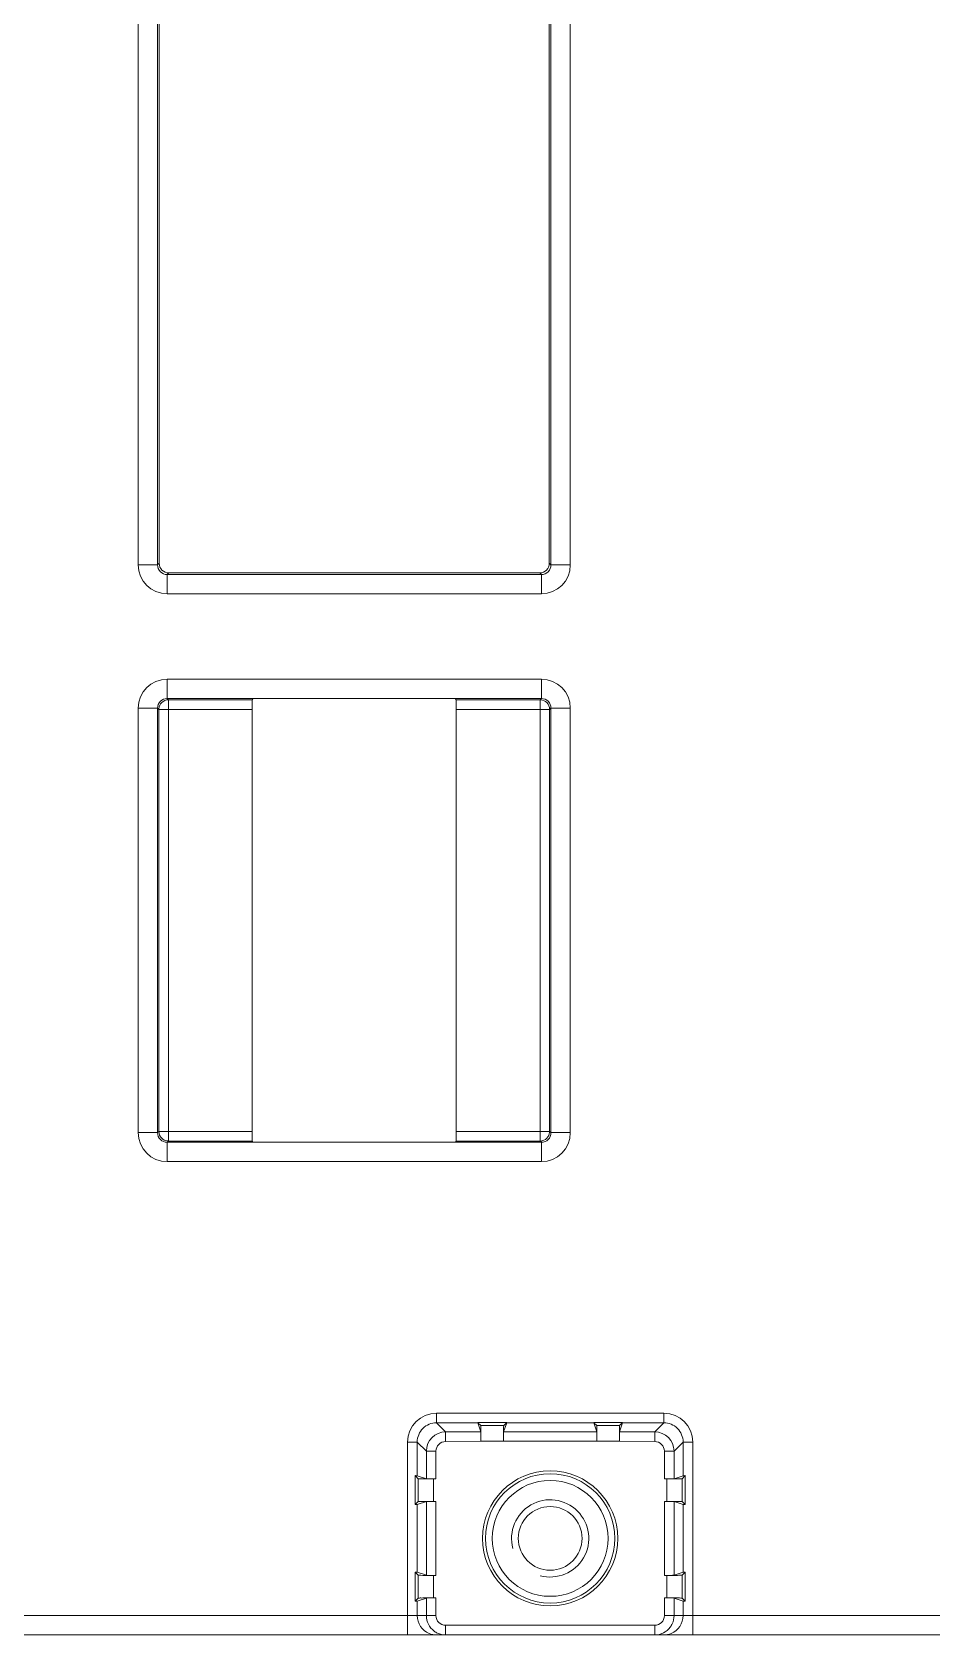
# Model space of a CAD drawing. Header units: millimetres. Extents: x 33157 to 59611, y -29750 to 1750.
# Drawn here: x 54997.2 to 55043.8, y 12.4 to 95.4 of the extents above; entities that cross this region are included whole.
import ezdxf

# ---------------------------------------------------------------- set-up
doc = ezdxf.new("R2010")
doc.units = ezdxf.units.MM
doc.layers.get('0').update_dxf_attribs({"lineweight": 18})

msp = doc.modelspace()

# ---------------------------------------------------------------- linework, layer by layer
at = {"lineweight": 9}
for p, q in [((55002.659, 122.608), (55002.659, 67.776)), ((55003.659, 122.608), (55003.659, 67.776)), ((55003.744, 122.523), (55003.744, 67.861)), ((55023.956, 122.523), (55023.956, 67.861)), ((55024.042, 122.608), (55024.042, 67.776)), ((55025.042, 122.608), (55025.042, 67.776)), ((55004.159, 67.276), (55004.159, 66.276)), ((55023.542, 67.276), (55023.542, 66.276)), ((55004.159, 61.858), (55004.159, 60.858)), ((55023.542, 61.858), (55023.542, 60.858)), ((55004.227, 60.79), (55004.227, 37.944)), ((55023.473, 60.79), (55023.473, 37.944)), ((55002.659, 60.358), (55002.659, 38.376)), ((55003.659, 60.358), (55003.659, 38.376)), ((55003.727, 60.29), (55003.727, 38.444)), ((55008.563, 60.29), (55008.563, 38.444)), ((55019.137, 60.29), (55019.137, 38.444)), ((55023.973, 60.29), (55023.973, 38.444)), ((55024.042, 60.358), (55024.042, 38.376)), ((55025.042, 60.358), (55025.042, 38.376)), ((55004.159, 37.876), (55004.159, 36.876)), ((55023.542, 37.876), (55023.542, 36.876)), ((55018.113, 23.854), (55018.113, 23.354)), ((55029.888, 23.854), (55029.888, 23.354)), ((55018.585, 22.882), (55018.585, 22.382)), ((55029.416, 22.882), (55029.416, 22.382)), ((55016.613, 22.355), (55016.613, 12.367)), ((55017.113, 22.355), (55017.113, 20.613)), ((55017.585, 21.883), (55017.585, 20.455)), ((55018.085, 21.883), (55018.085, 20.451)), ((55029.916, 21.883), (55029.916, 20.451)), ((55030.415, 21.883), (55030.415, 20.455)), ((55030.887, 22.355), (55030.887, 20.613)), ((55031.387, 22.355), (55031.387, 12.367)), ((55017.002, 20.615), (55017.002, 19.119)), ((55017.159, 20.458), (55017.159, 19.276)), ((55017.959, 20.451), (55017.959, 19.283)), ((55030.041, 20.451), (55030.041, 19.283)), ((55030.841, 20.458), (55030.841, 19.276)), ((55030.999, 20.615), (55030.999, 19.119)), ((55017.113, 19.121), (55017.113, 15.613)), ((55017.585, 19.279), (55017.585, 15.455)), ((55018.085, 19.283), (55018.085, 15.451)), ((55029.916, 19.283), (55029.916, 15.451)), ((55030.415, 19.279), (55030.415, 15.455)), ((55030.887, 19.121), (55030.887, 15.613)), ((55017.002, 15.615), (55017.002, 14.119)), ((55017.159, 15.458), (55017.159, 14.276)), ((55017.959, 15.451), (55017.959, 14.283)), ((55030.041, 15.451), (55030.041, 14.283)), ((55030.841, 15.458), (55030.841, 14.276)), ((55030.999, 15.615), (55030.999, 14.119)), ((55017.113, 14.121), (55017.113, 13.367)), ((55017.585, 14.279), (55017.585, 13.367)), ((55018.085, 14.283), (55018.085, 13.367)), ((55029.916, 14.283), (55029.916, 13.367)), ((55030.415, 14.279), (55030.415, 13.367)), ((55030.887, 14.121), (55030.887, 13.367)), ((55018.585, 12.867), (55018.585, 12.367)), ((55029.415, 12.867), (55029.415, 12.367))]:
    msp.add_line(p, q, dxfattribs=at)
for points in [[(55002.659, 67.776), (55002.659, 67.776), (55003.659, 67.776), (55003.659, 67.776)], [(55002.659, 67.776), (55002.659, 66.947), (55003.33, 66.276), (55004.159, 66.276)], [(55003.744, 67.861), (55003.744, 67.861), (55003.659, 67.776), (55003.659, 67.776)], [(55003.744, 67.861), (55003.744, 67.585), (55003.968, 67.361), (55004.244, 67.361)], [(55023.542, 67.276), (55023.542, 67.276), (55004.159, 67.276), (55004.159, 67.276)], [(55023.456, 67.361), (55023.456, 67.361), (55004.244, 67.361), (55004.244, 67.361)], [(55004.244, 67.361), (55004.244, 67.361), (55004.159, 67.276), (55004.159, 67.276)], [(55023.456, 67.361), (55023.732, 67.361), (55023.956, 67.585), (55023.956, 67.861)], [(55023.456, 67.361), (55023.456, 67.361), (55023.542, 67.276), (55023.542, 67.276)], [(55023.542, 66.276), (55024.37, 66.276), (55025.041, 66.947), (55025.042, 67.776)], [(55023.956, 67.861), (55023.956, 67.861), (55024.042, 67.776), (55024.042, 67.776)], [(55025.042, 67.776), (55025.042, 67.776), (55024.042, 67.776), (55024.042, 67.776)], [(55023.542, 66.276), (55023.542, 66.276), (55004.159, 66.276), (55004.159, 66.276)], [(55004.159, 61.858), (55003.33, 61.858), (55002.659, 61.187), (55002.659, 60.358)], [(55004.159, 61.858), (55004.159, 61.858), (55023.542, 61.858), (55023.542, 61.858)], [(55025.042, 60.358), (55025.041, 61.187), (55024.37, 61.858), (55023.542, 61.858)], [(55003.874, 60.644), (55003.795, 60.565), (55003.742, 60.454), (55003.73, 60.344)], [(55004.227, 60.79), (55004.099, 60.79), (55003.964, 60.734), (55003.874, 60.644)], [(55004.159, 60.858), (55004.159, 60.858), (55023.542, 60.858), (55023.542, 60.858)], [(55004.227, 60.79), (55004.227, 60.79), (55004.159, 60.858), (55004.159, 60.858)], [(55008.568, 60.79), (55008.568, 60.79), (55004.227, 60.79), (55004.227, 60.79)], [(55008.568, 60.79), (55008.565, 60.788), (55008.563, 60.565), (55008.563, 60.29)], [(55008.568, 60.79), (55008.568, 60.79), (55008.598, 60.821), (55008.598, 60.821)], [(55019.133, 60.79), (55019.133, 60.79), (55019.102, 60.821), (55019.102, 60.821)], [(55023.473, 60.79), (55023.473, 60.79), (55019.133, 60.79), (55019.133, 60.79)], [(55019.137, 60.29), (55019.137, 60.565), (55019.135, 60.788), (55019.133, 60.79)], [(55023.542, 60.858), (55023.542, 60.858), (55023.473, 60.79), (55023.473, 60.79)], [(55023.527, 60.787), (55023.509, 60.789), (55023.491, 60.79), (55023.473, 60.79)], [(55023.827, 60.644), (55023.749, 60.722), (55023.637, 60.775), (55023.527, 60.787)], [(55023.973, 60.29), (55023.973, 60.418), (55023.917, 60.553), (55023.827, 60.644)], [(55002.659, 60.358), (55002.659, 60.358), (55003.659, 60.358), (55003.659, 60.358)], [(55003.727, 60.29), (55003.727, 60.29), (55003.659, 60.358), (55003.659, 60.358)], [(55003.727, 60.29), (55003.727, 60.29), (55008.563, 60.29), (55008.563, 60.29)], [(55003.73, 60.344), (55003.728, 60.326), (55003.727, 60.308), (55003.727, 60.29)], [(55023.973, 60.29), (55023.973, 60.29), (55019.137, 60.29), (55019.137, 60.29)], [(55024.042, 60.358), (55024.042, 60.358), (55023.973, 60.29), (55023.973, 60.29)], [(55025.042, 60.358), (55025.042, 60.358), (55024.042, 60.358), (55024.042, 60.358)], [(55002.659, 38.376), (55002.659, 38.376), (55003.659, 38.376), (55003.659, 38.376)], [(55002.659, 38.376), (55002.659, 37.547), (55003.33, 36.876), (55004.159, 36.876)], [(55003.727, 38.444), (55003.727, 38.444), (55003.659, 38.376), (55003.659, 38.376)], [(55003.727, 38.444), (55003.727, 38.444), (55008.563, 38.444), (55008.563, 38.444)], [(55003.727, 38.444), (55003.727, 38.316), (55003.783, 38.18), (55003.874, 38.09)], [(55008.563, 38.444), (55008.563, 38.169), (55008.565, 37.946), (55008.568, 37.944)], [(55019.137, 38.444), (55019.137, 38.444), (55023.973, 38.444), (55023.973, 38.444)], [(55019.133, 37.944), (55019.135, 37.946), (55019.137, 38.169), (55019.137, 38.444)], [(55023.542, 36.876), (55024.37, 36.876), (55025.041, 37.547), (55025.042, 38.376)], [(55023.827, 38.09), (55023.905, 38.169), (55023.959, 38.28), (55023.97, 38.39)], [(55023.97, 38.39), (55023.972, 38.408), (55023.973, 38.426), (55023.973, 38.444)], [(55023.973, 38.444), (55023.973, 38.444), (55024.042, 38.376), (55024.042, 38.376)], [(55025.042, 38.376), (55025.042, 38.376), (55024.042, 38.376), (55024.042, 38.376)], [(55003.874, 38.09), (55003.952, 38.012), (55004.063, 37.959), (55004.174, 37.947)], [(55023.542, 37.876), (55023.542, 37.876), (55004.159, 37.876), (55004.159, 37.876)], [(55004.227, 37.944), (55004.227, 37.944), (55004.159, 37.876), (55004.159, 37.876)], [(55004.174, 37.947), (55004.191, 37.945), (55004.209, 37.944), (55004.227, 37.944)], [(55004.227, 37.944), (55004.227, 37.944), (55008.568, 37.944), (55008.568, 37.944)], [(55008.568, 37.944), (55008.568, 37.944), (55008.598, 37.913), (55008.598, 37.913)], [(55019.133, 37.944), (55019.133, 37.944), (55019.102, 37.913), (55019.102, 37.913)], [(55019.133, 37.944), (55019.133, 37.944), (55023.473, 37.944), (55023.473, 37.944)], [(55023.473, 37.944), (55023.601, 37.944), (55023.737, 38), (55023.827, 38.09)], [(55023.473, 37.944), (55023.473, 37.944), (55023.542, 37.876), (55023.542, 37.876)], [(55023.542, 36.876), (55023.542, 36.876), (55004.159, 36.876), (55004.159, 36.876)], [(55018.113, 23.854), (55017.284, 23.854), (55016.613, 23.183), (55016.613, 22.355)], [(55029.888, 23.854), (55029.888, 23.854), (55018.113, 23.854), (55018.113, 23.854)], [(55020.254, 23.354), (55020.254, 23.354), (55018.113, 23.354), (55018.113, 23.354)], [(55018.585, 22.882), (55018.585, 22.882), (55018.113, 23.354), (55018.113, 23.354)], [(55021.747, 23.363), (55021.747, 23.363), (55020.254, 23.363), (55020.254, 23.363)], [(55020.254, 23.363), (55020.254, 23.363), (55020.254, 23.363), (55020.254, 23.363)], [(55020.409, 23.208), (55020.409, 23.208), (55020.254, 23.358), (55020.254, 23.358)], [(55020.254, 23.354), (55020.254, 23.354), (55020.412, 22.882), (55020.412, 22.882)], [(55021.746, 23.354), (55021.746, 23.354), (55021.589, 22.882), (55021.589, 22.882)], [(55021.591, 23.208), (55021.591, 23.208), (55021.747, 23.363), (55021.747, 23.363)], [(55026.254, 23.354), (55026.254, 23.354), (55021.746, 23.354), (55021.746, 23.354)], [(55027.747, 23.363), (55027.747, 23.363), (55026.254, 23.363), (55026.254, 23.363)], [(55026.254, 23.363), (55026.254, 23.363), (55026.254, 23.363), (55026.254, 23.363)], [(55026.409, 23.208), (55026.409, 23.208), (55026.254, 23.358), (55026.254, 23.358)], [(55026.254, 23.354), (55026.254, 23.354), (55026.412, 22.882), (55026.412, 22.882)], [(55027.746, 23.354), (55027.746, 23.354), (55027.589, 22.882), (55027.589, 22.882)], [(55027.591, 23.208), (55027.591, 23.208), (55027.747, 23.363), (55027.747, 23.363)], [(55029.888, 23.354), (55029.888, 23.354), (55027.746, 23.354), (55027.746, 23.354)], [(55029.416, 22.882), (55029.416, 22.882), (55029.888, 23.354), (55029.888, 23.354)], [(55031.387, 22.355), (55031.387, 23.183), (55030.716, 23.854), (55029.888, 23.854)], [(55018.585, 22.882), (55018.033, 22.882), (55017.585, 22.435), (55017.585, 21.883)], [(55020.412, 22.882), (55020.412, 22.882), (55018.585, 22.882), (55018.585, 22.882)], [(55021.591, 23.208), (55021.591, 23.208), (55020.409, 23.208), (55020.409, 23.208)], [(55026.412, 22.882), (55026.412, 22.882), (55021.589, 22.882), (55021.589, 22.882)], [(55027.591, 23.208), (55027.591, 23.208), (55026.409, 23.208), (55026.409, 23.208)], [(55029.416, 22.882), (55029.416, 22.882), (55027.589, 22.882), (55027.589, 22.882)], [(55030.415, 21.883), (55030.415, 22.435), (55029.968, 22.882), (55029.416, 22.882)], [(55016.613, 22.355), (55016.613, 22.355), (55017.113, 22.355), (55017.113, 22.355)], [(55017.585, 21.883), (55017.585, 21.883), (55017.113, 22.355), (55017.113, 22.355)], [(55018.085, 21.883), (55018.085, 21.883), (55017.585, 21.883), (55017.585, 21.883)], [(55020.416, 22.395), (55020.416, 22.395), (55018.585, 22.382), (55018.585, 22.382)], [(55027.584, 22.395), (55027.584, 22.395), (55020.416, 22.395), (55020.416, 22.395)], [(55029.416, 22.382), (55029.416, 22.382), (55027.584, 22.395), (55027.584, 22.395)], [(55029.916, 21.883), (55029.916, 21.883), (55030.415, 21.883), (55030.415, 21.883)], [(55030.415, 21.883), (55030.415, 21.883), (55030.887, 22.355), (55030.887, 22.355)], [(55031.387, 22.355), (55031.387, 22.355), (55030.887, 22.355), (55030.887, 22.355)], [(55017.159, 20.458), (55017.159, 20.458), (55017.002, 20.615), (55017.002, 20.615)], [(55017.113, 20.613), (55017.11, 20.614), (55017.071, 20.615), (55017.002, 20.615)], [(55017.113, 20.613), (55017.113, 20.613), (55017.585, 20.455), (55017.585, 20.455)], [(55017.159, 20.458), (55017.163, 20.454), (55017.52, 20.451), (55017.959, 20.451)], [(55017.585, 20.455), (55017.592, 20.453), (55017.814, 20.451), (55018.085, 20.451)], [(55018.085, 20.451), (55018.085, 20.451), (55017.959, 20.451), (55017.959, 20.451)], [(55029.916, 20.451), (55029.916, 20.451), (55030.041, 20.451), (55030.041, 20.451)], [(55030.887, 20.613), (55030.887, 20.613), (55030.415, 20.455), (55030.415, 20.455)], [(55030.841, 20.458), (55030.841, 20.458), (55030.999, 20.615), (55030.999, 20.615)], [(55030.999, 20.615), (55030.929, 20.615), (55030.89, 20.614), (55030.887, 20.613)], [(55017.159, 19.276), (55017.159, 19.276), (55017.002, 19.119), (55017.002, 19.119)], [(55017.002, 19.119), (55017.071, 19.119), (55017.11, 19.12), (55017.113, 19.121)], [(55017.113, 19.121), (55017.113, 19.121), (55017.585, 19.279), (55017.585, 19.279)], [(55018.085, 19.283), (55018.085, 19.283), (55017.959, 19.283), (55017.959, 19.283)], [(55029.916, 19.283), (55029.916, 19.283), (55030.041, 19.283), (55030.041, 19.283)], [(55030.415, 19.279), (55030.408, 19.281), (55030.187, 19.283), (55029.916, 19.283)], [(55030.841, 19.276), (55030.838, 19.28), (55030.48, 19.283), (55030.041, 19.283)], [(55030.887, 19.121), (55030.887, 19.121), (55030.415, 19.279), (55030.415, 19.279)], [(55030.841, 19.276), (55030.841, 19.276), (55030.999, 19.119), (55030.999, 19.119)], [(55030.887, 19.121), (55030.89, 19.12), (55030.929, 19.119), (55030.999, 19.119)], [(55017.159, 15.458), (55017.159, 15.458), (55017.002, 15.615), (55017.002, 15.615)], [(55017.113, 15.613), (55017.11, 15.614), (55017.071, 15.615), (55017.002, 15.615)], [(55017.113, 15.613), (55017.113, 15.613), (55017.585, 15.455), (55017.585, 15.455)], [(55017.159, 15.458), (55017.163, 15.454), (55017.52, 15.451), (55017.959, 15.451)], [(55017.585, 15.455), (55017.592, 15.453), (55017.814, 15.451), (55018.085, 15.451)], [(55018.085, 15.451), (55018.085, 15.451), (55017.959, 15.451), (55017.959, 15.451)], [(55029.916, 15.451), (55029.916, 15.451), (55030.041, 15.451), (55030.041, 15.451)], [(55030.887, 15.613), (55030.887, 15.613), (55030.415, 15.455), (55030.415, 15.455)], [(55030.841, 15.458), (55030.841, 15.458), (55030.999, 15.615), (55030.999, 15.615)], [(55030.999, 15.615), (55030.929, 15.615), (55030.89, 15.614), (55030.887, 15.613)], [(55017.159, 14.276), (55017.159, 14.276), (55017.002, 14.119), (55017.002, 14.119)], [(55017.002, 14.119), (55017.071, 14.119), (55017.11, 14.12), (55017.113, 14.121)], [(55017.113, 14.121), (55017.113, 14.121), (55017.585, 14.279), (55017.585, 14.279)], [(55018.085, 14.283), (55018.085, 14.283), (55017.959, 14.283), (55017.959, 14.283)], [(55029.916, 14.283), (55029.916, 14.283), (55030.041, 14.283), (55030.041, 14.283)], [(55030.415, 14.279), (55030.408, 14.281), (55030.187, 14.283), (55029.916, 14.283)], [(55030.841, 14.276), (55030.838, 14.28), (55030.48, 14.283), (55030.041, 14.283)], [(55030.887, 14.121), (55030.887, 14.121), (55030.415, 14.279), (55030.415, 14.279)], [(55030.841, 14.276), (55030.841, 14.276), (55030.999, 14.119), (55030.999, 14.119)], [(55030.887, 14.121), (55030.89, 14.12), (55030.929, 14.119), (55030.999, 14.119)], [(54975.916, 13.367), (54975.916, 13.367), (55018.085, 13.367), (55018.085, 13.367)], [(55017.113, 13.367), (55017.113, 12.963), (55017.357, 12.598), (55017.73, 12.443)], [(55017.585, 13.367), (55017.585, 13.051), (55017.734, 12.754), (55017.987, 12.565)], [(55018.085, 13.367), (55018.085, 13.091), (55018.309, 12.867), (55018.585, 12.867)], [(55029.415, 12.867), (55029.692, 12.867), (55029.916, 13.091), (55029.916, 13.367)], [(55029.916, 13.367), (55029.916, 13.367), (55063.085, 13.367), (55063.085, 13.367)], [(55030.27, 12.443), (55030.644, 12.598), (55030.887, 12.963), (55030.887, 13.367)], [(55030.323, 12.946), (55030.383, 13.076), (55030.415, 13.223), (55030.415, 13.367)], [(55017.987, 12.565), (55018.042, 12.524), (55018.102, 12.489), (55018.164, 12.46)], [(55018.164, 12.46), (55018.295, 12.399), (55018.441, 12.367), (55018.585, 12.367)], [(55018.585, 12.867), (55018.585, 12.867), (55029.415, 12.867), (55029.415, 12.867)], [(55029.415, 12.367), (55029.731, 12.367), (55030.028, 12.516), (55030.217, 12.769)], [(55030.217, 12.769), (55030.258, 12.824), (55030.294, 12.884), (55030.323, 12.946)], [(54962.613, 12.367), (54962.613, 12.367), (55225.5, 12.367), (55225.5, 12.367)], [(55017.73, 12.443), (55017.85, 12.393), (55017.983, 12.367), (55018.113, 12.367)], [(55030.27, 12.443), (55030.15, 12.393), (55030.018, 12.367), (55029.888, 12.367)]]:
    msp.add_open_spline(points, degree=3, dxfattribs=at)
for points, knots in [([(55003.659, 67.776), (55003.659, 67.643), (55003.712, 67.516), (55003.805, 67.422), (55003.899, 67.328), (55004.026, 67.276), (55004.159, 67.276)], [0, 0, 0, 0, 171578.886002, 171578.886002, 171578.886002, 343157.772004, 343157.772004, 343157.772004, 343157.772004]), ([(55023.542, 67.276), (55023.674, 67.276), (55023.801, 67.328), (55023.895, 67.422), (55023.989, 67.516), (55024.042, 67.643), (55024.042, 67.776)], [0, 0, 0, 0, 171641.539169, 171641.539169, 171641.539169, 343283.078337, 343283.078337, 343283.078337, 343283.078337]), ([(55004.159, 60.858), (55004.026, 60.858), (55003.899, 60.806), (55003.805, 60.712), (55003.712, 60.618), (55003.659, 60.491), (55003.659, 60.358)], [0, 0, 0, 0, 171589.412294, 171589.412294, 171589.412294, 343178.824588, 343178.824588, 343178.824588, 343178.824588]), ([(55024.042, 60.358), (55024.042, 60.491), (55023.989, 60.618), (55023.895, 60.712), (55023.801, 60.806), (55023.674, 60.858), (55023.542, 60.858)], [0, 0, 0, 0, 171652.065674, 171652.065674, 171652.065674, 343304.131348, 343304.131348, 343304.131348, 343304.131348]), ([(55003.659, 38.376), (55003.659, 38.243), (55003.712, 38.116), (55003.805, 38.022), (55003.899, 37.928), (55004.026, 37.876), (55004.159, 37.876)], [0, 0, 0, 0, 171624.706406, 171624.706406, 171624.706406, 343249.412812, 343249.412812, 343249.412812, 343249.412812]), ([(55023.542, 37.876), (55023.674, 37.876), (55023.801, 37.928), (55023.895, 38.022), (55023.989, 38.116), (55024.042, 38.243), (55024.042, 38.376)], [0, 0, 0, 0, 171687.359532, 171687.359532, 171687.359532, 343374.719064, 343374.719064, 343374.719064, 343374.719064]), ([(55018.113, 23.354), (55017.847, 23.354), (55017.593, 23.249), (55017.406, 23.062), (55017.218, 22.874), (55017.113, 22.62), (55017.113, 22.355)], [0, 0, 0, 0, 171690.150668, 171690.150668, 171690.150668, 343380.301335, 343380.301335, 343380.301335, 343380.301335]), ([(55030.887, 22.355), (55030.888, 22.62), (55030.782, 22.874), (55030.595, 23.062), (55030.407, 23.249), (55030.153, 23.354), (55029.888, 23.354)], [0, 0, 0, 0, 171731.210886, 171731.210886, 171731.210886, 343462.421773, 343462.421773, 343462.421773, 343462.421773]), ([(55020.416, 22.395), (55020.416, 22.498), (55020.416, 22.601), (55020.416, 22.704), (55020.415, 22.75), (55020.415, 22.797), (55020.415, 22.844), (55020.415, 22.885), (55020.415, 22.926), (55020.414, 22.967), (55020.414, 23), (55020.413, 23.034), (55020.413, 23.068), (55020.413, 23.094), (55020.414, 23.12), (55020.412, 23.144), (55020.41, 23.159), (55020.408, 23.174), (55020.41, 23.191), (55020.411, 23.197), (55020.413, 23.204), (55020.409, 23.208)], [0, 0, 0, 0, 143917.873347, 143917.873347, 143917.873347, 287835.746693, 287835.746693, 287835.746693, 431753.62004, 431753.62004, 431753.62004, 575671.493387, 575671.493387, 575671.493387, 719589.366734, 719589.366734, 719589.366734, 863507.24008, 863507.24008, 863507.24008, 1007425.113427, 1007425.113427, 1007425.113427, 1007425.113427]), ([(55020.416, 22.395), (55020.416, 22.457), (55020.415, 22.518), (55020.416, 22.579), (55020.416, 22.632), (55020.417, 22.684), (55020.415, 22.736), (55020.413, 22.771), (55020.411, 22.806), (55020.413, 22.842), (55020.414, 22.855), (55020.416, 22.869), (55020.412, 22.882)], [0, 0, 0, 0, 152252.010196, 152252.010196, 152252.010196, 304504.020393, 304504.020393, 304504.020393, 456756.030589, 456756.030589, 456756.030589, 609008.040786, 609008.040786, 609008.040786, 609008.040786]), ([(55021.591, 23.208), (55021.587, 23.204), (55021.589, 23.197), (55021.59, 23.191), (55021.593, 23.174), (55021.59, 23.159), (55021.589, 23.144), (55021.586, 23.12), (55021.587, 23.094), (55021.587, 23.068), (55021.588, 23.034), (55021.587, 23), (55021.586, 22.967), (55021.586, 22.926), (55021.586, 22.885), (55021.586, 22.844), (55021.585, 22.797), (55021.585, 22.75), (55021.585, 22.704), (55021.584, 22.601), (55021.584, 22.498), (55021.584, 22.395)], [0, 0, 0, 0, 143921.147282, 143921.147282, 143921.147282, 287842.294564, 287842.294564, 287842.294564, 431763.441846, 431763.441846, 431763.441846, 575684.589128, 575684.589128, 575684.589128, 719605.73641, 719605.73641, 719605.73641, 863526.883692, 863526.883692, 863526.883692, 1007448.030974, 1007448.030974, 1007448.030974, 1007448.030974]), ([(55021.584, 22.395), (55021.584, 22.457), (55021.585, 22.518), (55021.585, 22.579), (55021.585, 22.632), (55021.584, 22.684), (55021.586, 22.736), (55021.587, 22.771), (55021.59, 22.806), (55021.587, 22.842), (55021.586, 22.855), (55021.584, 22.869), (55021.589, 22.882)], [0, 0, 0, 0, 152255.251098, 152255.251098, 152255.251098, 304510.502196, 304510.502196, 304510.502196, 456765.753295, 456765.753295, 456765.753295, 609021.004393, 609021.004393, 609021.004393, 609021.004393]), ([(55026.416, 22.395), (55026.416, 22.498), (55026.416, 22.601), (55026.416, 22.704), (55026.415, 22.75), (55026.415, 22.797), (55026.415, 22.844), (55026.415, 22.885), (55026.415, 22.926), (55026.414, 22.967), (55026.414, 23), (55026.413, 23.034), (55026.413, 23.068), (55026.413, 23.094), (55026.414, 23.12), (55026.412, 23.144), (55026.41, 23.159), (55026.408, 23.174), (55026.41, 23.191), (55026.411, 23.197), (55026.413, 23.204), (55026.409, 23.208)], [0, 0, 0, 0, 143933.57081, 143933.57081, 143933.57081, 287867.14162, 287867.14162, 287867.14162, 431800.712431, 431800.712431, 431800.712431, 575734.283241, 575734.283241, 575734.283241, 719667.854051, 719667.854051, 719667.854051, 863601.424861, 863601.424861, 863601.424861, 1007534.995671, 1007534.995671, 1007534.995671, 1007534.995671]), ([(55026.416, 22.395), (55026.416, 22.457), (55026.415, 22.518), (55026.416, 22.579), (55026.416, 22.632), (55026.417, 22.684), (55026.415, 22.736), (55026.413, 22.771), (55026.411, 22.806), (55026.413, 22.842), (55026.414, 22.855), (55026.416, 22.869), (55026.412, 22.882)], [0, 0, 0, 0, 152268.616797, 152268.616797, 152268.616797, 304537.233594, 304537.233594, 304537.233594, 456805.850392, 456805.850392, 456805.850392, 609074.467189, 609074.467189, 609074.467189, 609074.467189]), ([(55027.591, 23.208), (55027.587, 23.204), (55027.589, 23.197), (55027.59, 23.191), (55027.593, 23.174), (55027.59, 23.159), (55027.589, 23.144), (55027.586, 23.12), (55027.587, 23.094), (55027.587, 23.068), (55027.588, 23.034), (55027.587, 23), (55027.586, 22.967), (55027.586, 22.926), (55027.586, 22.885), (55027.586, 22.844), (55027.585, 22.797), (55027.585, 22.75), (55027.585, 22.704), (55027.584, 22.601), (55027.584, 22.498), (55027.584, 22.395)], [0, 0, 0, 0, 143936.844745, 143936.844745, 143936.844745, 287873.689491, 287873.689491, 287873.689491, 431810.534236, 431810.534236, 431810.534236, 575747.378982, 575747.378982, 575747.378982, 719684.223727, 719684.223727, 719684.223727, 863621.068473, 863621.068473, 863621.068473, 1007557.913218, 1007557.913218, 1007557.913218, 1007557.913218]), ([(55027.584, 22.395), (55027.584, 22.457), (55027.585, 22.518), (55027.585, 22.579), (55027.585, 22.632), (55027.584, 22.684), (55027.586, 22.736), (55027.587, 22.771), (55027.59, 22.806), (55027.587, 22.842), (55027.586, 22.855), (55027.584, 22.869), (55027.589, 22.882)], [0, 0, 0, 0, 152271.857699, 152271.857699, 152271.857699, 304543.715398, 304543.715398, 304543.715398, 456815.573097, 456815.573097, 456815.573097, 609087.430796, 609087.430796, 609087.430796, 609087.430796]), ([(55018.585, 22.382), (55018.452, 22.382), (55018.325, 22.33), (55018.231, 22.236), (55018.137, 22.142), (55018.085, 22.015), (55018.085, 21.883)], [0, 0, 0, 0, 171694.423518, 171694.423518, 171694.423518, 343388.847036, 343388.847036, 343388.847036, 343388.847036]), ([(55029.916, 21.883), (55029.916, 22.015), (55029.863, 22.142), (55029.769, 22.236), (55029.675, 22.33), (55029.548, 22.382), (55029.416, 22.382)], [0, 0, 0, 0, 171730.383702, 171730.383702, 171730.383702, 343460.767403, 343460.767403, 343460.767403, 343460.767403]), ([(55027.5, 17.367), (55027.5, 19.3), (55025.933, 20.867), (55024, 20.867), (55022.067, 20.867), (55020.5, 19.3), (55020.5, 17.367), (55020.5, 15.434), (55022.067, 13.867), (55024, 13.867), (55025.933, 13.867), (55027.5, 15.434), (55027.5, 17.367)], [0, 0, 0, 0, 152256.332928, 152256.332928, 152256.332928, 304512.665856, 304512.665856, 304512.665856, 456768.998784, 456768.998784, 456768.998784, 609025.331712, 609025.331712, 609025.331712, 609025.331712]), ([(55027.35, 17.367), (55027.35, 19.217), (55025.85, 20.717), (55024, 20.717), (55022.15, 20.717), (55020.65, 19.217), (55020.65, 17.367), (55020.65, 15.517), (55022.15, 14.017), (55024, 14.017), (55025.85, 14.017), (55027.35, 15.517), (55027.35, 17.367)], [0, 0, 0, 0, 152256.900607, 152256.900607, 152256.900607, 304513.801214, 304513.801214, 304513.801214, 456770.701821, 456770.701821, 456770.701821, 609027.602428, 609027.602428, 609027.602428, 609027.602428]), ([(55027, 17.367), (55027, 19.024), (55025.657, 20.367), (55024, 20.367), (55022.343, 20.367), (55021, 19.024), (55021, 17.367), (55021, 15.71), (55022.343, 14.367), (55024, 14.367), (55025.657, 14.367), (55027, 15.71), (55027, 17.367)], [0, 0, 0, 0, 152258.225311, 152258.225311, 152258.225311, 304516.450622, 304516.450622, 304516.450622, 456774.675933, 456774.675933, 456774.675933, 609032.901243, 609032.901243, 609032.901243, 609032.901243]), ([(55030.014, 20.451), (55030.118, 20.451), (55030.222, 20.451), (55030.326, 20.452), (55030.374, 20.452), (55030.421, 20.452), (55030.469, 20.452), (55030.511, 20.452), (55030.553, 20.452), (55030.594, 20.453), (55030.629, 20.454), (55030.663, 20.454), (55030.698, 20.454), (55030.724, 20.454), (55030.751, 20.453), (55030.776, 20.455), (55030.791, 20.457), (55030.806, 20.459), (55030.824, 20.457), (55030.83, 20.456), (55030.837, 20.454), (55030.841, 20.458)], [0, 0, 0, 0, 143947.336267, 143947.336267, 143947.336267, 287894.672535, 287894.672535, 287894.672535, 431842.008802, 431842.008802, 431842.008802, 575789.345069, 575789.345069, 575789.345069, 719736.681336, 719736.681336, 719736.681336, 863684.017604, 863684.017604, 863684.017604, 1007631.353871, 1007631.353871, 1007631.353871, 1007631.353871]), ([(55030.014, 20.451), (55030.065, 20.451), (55030.116, 20.452), (55030.167, 20.452), (55030.21, 20.452), (55030.253, 20.451), (55030.296, 20.453), (55030.325, 20.454), (55030.353, 20.456), (55030.383, 20.454), (55030.394, 20.453), (55030.405, 20.452), (55030.415, 20.455)], [0, 0, 0, 0, 152282.32001, 152282.32001, 152282.32001, 304564.64002, 304564.64002, 304564.64002, 456846.96003, 456846.96003, 456846.96003, 609129.28004, 609129.28004, 609129.28004, 609129.28004]), ([(55017.987, 19.283), (55017.883, 19.283), (55017.778, 19.283), (55017.674, 19.282), (55017.627, 19.282), (55017.579, 19.282), (55017.532, 19.282), (55017.49, 19.282), (55017.448, 19.281), (55017.406, 19.281), (55017.372, 19.28), (55017.337, 19.279), (55017.302, 19.28), (55017.276, 19.28), (55017.25, 19.281), (55017.225, 19.279), (55017.209, 19.277), (55017.194, 19.274), (55017.176, 19.277), (55017.17, 19.278), (55017.163, 19.28), (55017.159, 19.276)], [0, 0, 0, 0, 143914.563422, 143914.563422, 143914.563422, 287829.126844, 287829.126844, 287829.126844, 431743.690266, 431743.690266, 431743.690266, 575658.253688, 575658.253688, 575658.253688, 719572.817111, 719572.817111, 719572.817111, 863487.380533, 863487.380533, 863487.380533, 1007401.943955, 1007401.943955, 1007401.943955, 1007401.943955]), ([(55017.987, 19.283), (55017.936, 19.283), (55017.885, 19.282), (55017.834, 19.282), (55017.79, 19.282), (55017.747, 19.283), (55017.704, 19.281), (55017.676, 19.28), (55017.647, 19.278), (55017.618, 19.28), (55017.607, 19.281), (55017.595, 19.282), (55017.585, 19.279)], [0, 0, 0, 0, 152249.35247, 152249.35247, 152249.35247, 304498.70494, 304498.70494, 304498.70494, 456748.05741, 456748.05741, 456748.05741, 608997.40988, 608997.40988, 608997.40988, 608997.40988]), ([(55023.483, 15.435), (55024.357, 15.201), (55025.28, 15.583), (55025.732, 16.367), (55026.185, 17.151), (55026.055, 18.141), (55025.414, 18.781), (55024.774, 19.421), (55023.784, 19.552), (55023, 19.099), (55022.216, 18.646), (55021.834, 17.724), (55022.068, 16.849)], [0, 0, 0, 0, 152265.591555, 152265.591555, 152265.591555, 304531.18311, 304531.18311, 304531.18311, 456796.774664, 456796.774664, 456796.774664, 609062.366219, 609062.366219, 609062.366219, 609062.366219]), ([(55025.65, 17.367), (55025.65, 18.278), (55024.911, 19.017), (55024, 19.017), (55023.089, 19.017), (55022.35, 18.278), (55022.35, 17.367), (55022.35, 16.456), (55023.089, 15.717), (55024, 15.717), (55024.911, 15.717), (55025.65, 16.456), (55025.65, 17.367)], [0, 0, 0, 0, 152263.335175, 152263.335175, 152263.335175, 304526.670349, 304526.670349, 304526.670349, 456790.005524, 456790.005524, 456790.005524, 609053.340698, 609053.340698, 609053.340698, 609053.340698]), ([(55030.014, 15.451), (55030.118, 15.451), (55030.222, 15.451), (55030.326, 15.452), (55030.374, 15.452), (55030.421, 15.452), (55030.469, 15.452), (55030.511, 15.452), (55030.553, 15.452), (55030.594, 15.453), (55030.629, 15.454), (55030.663, 15.454), (55030.698, 15.454), (55030.724, 15.454), (55030.751, 15.453), (55030.776, 15.455), (55030.791, 15.457), (55030.806, 15.459), (55030.824, 15.457), (55030.83, 15.456), (55030.837, 15.454), (55030.841, 15.458)], [0, 0, 0, 0, 143953.516804, 143953.516804, 143953.516804, 287907.033608, 287907.033608, 287907.033608, 431860.550413, 431860.550413, 431860.550413, 575814.067217, 575814.067217, 575814.067217, 719767.584021, 719767.584021, 719767.584021, 863721.100825, 863721.100825, 863721.100825, 1007674.61763, 1007674.61763, 1007674.61763, 1007674.61763]), ([(55030.014, 15.451), (55030.065, 15.451), (55030.116, 15.452), (55030.167, 15.452), (55030.21, 15.452), (55030.253, 15.451), (55030.296, 15.453), (55030.325, 15.454), (55030.353, 15.456), (55030.383, 15.454), (55030.394, 15.453), (55030.405, 15.452), (55030.415, 15.455)], [0, 0, 0, 0, 152289.236219, 152289.236219, 152289.236219, 304578.472438, 304578.472438, 304578.472438, 456867.708658, 456867.708658, 456867.708658, 609156.944877, 609156.944877, 609156.944877, 609156.944877]), ([(55017.987, 14.283), (55017.883, 14.283), (55017.778, 14.283), (55017.674, 14.282), (55017.627, 14.282), (55017.579, 14.282), (55017.532, 14.282), (55017.49, 14.282), (55017.448, 14.281), (55017.406, 14.281), (55017.372, 14.28), (55017.337, 14.279), (55017.302, 14.28), (55017.276, 14.28), (55017.25, 14.281), (55017.225, 14.279), (55017.209, 14.277), (55017.194, 14.274), (55017.176, 14.277), (55017.17, 14.278), (55017.163, 14.28), (55017.159, 14.276)], [0, 0, 0, 0, 143920.744146, 143920.744146, 143920.744146, 287841.488291, 287841.488291, 287841.488291, 431762.232437, 431762.232437, 431762.232437, 575682.976582, 575682.976582, 575682.976582, 719603.720728, 719603.720728, 719603.720728, 863524.464873, 863524.464873, 863524.464873, 1007445.209019, 1007445.209019, 1007445.209019, 1007445.209019])]:
    msp.add_open_spline(points, degree=3, knots=knots, dxfattribs=at)

doc.saveas('drawing.dxf')
